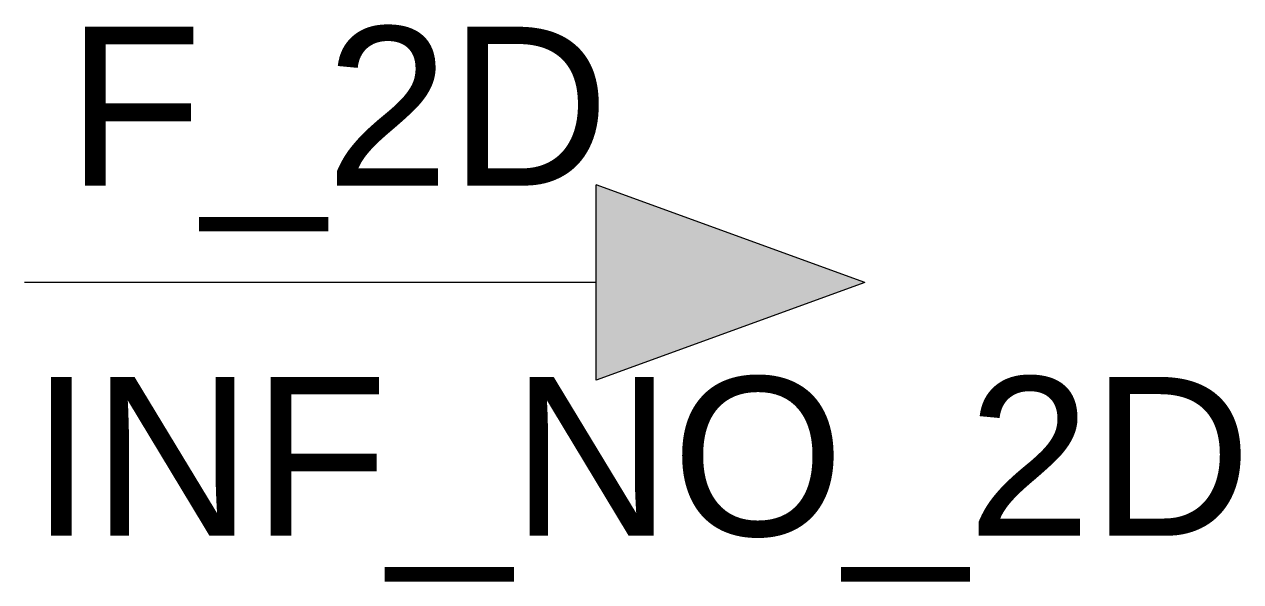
# Model space of a CAD drawing. Header units: millimetres. Extents: x -79 to 35, y -28 to 24.
import ezdxf

# ---------------------------------------------------------------- set-up
doc = ezdxf.new("R2010")
doc.units = ezdxf.units.MM
doc.styles.get("Standard").update_dxf_attribs({"font": 'arial.ttf'})

msp = doc.modelspace()

# ---------------------------------------------------------------- hatches: boundary and pattern name
h = msp.add_hatch(color=1)
h.dxf.hatch_style = 1
h.paths.add_polyline_path([(-25.37, 9.23), (-25.37, -9.23), (0, 0)])

# ---------------------------------------------------------------- linework, layer by layer
at = {"color": 1}
for p, q in [((0, 0), (-25.37, 9.23)), ((-25.37, -9.23), (-25.37, 9.23)), ((-25.37, 0), (-79.37, 0)), ((0, 0), (-25.37, -9.23))]:
    msp.add_line(p, q, dxfattribs=at)

# ---------------------------------------------------------------- texts
msp.add_attdef('F_2D', (-75.36, 9.15), '?', height=15)
at = {"flags": 1}
msp.add_attdef('INF_NO_2D', (-78.78, -23.91), '?', height=15, dxfattribs=at)

doc.saveas('drawing.dxf')
